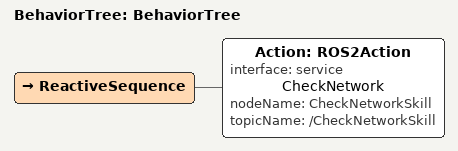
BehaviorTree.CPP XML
<?xml version="1.0"?>
<root main_tree_to_execute="BehaviorTree">
    <BehaviorTree ID="BehaviorTree">
        <ReactiveSequence>
            <Action ID="ROS2Action" interface="service" name="CheckNetwork" nodeName="CheckNetworkSkill" topicName="/CheckNetworkSkill" />
        </ReactiveSequence>
    </BehaviorTree>
</root>
